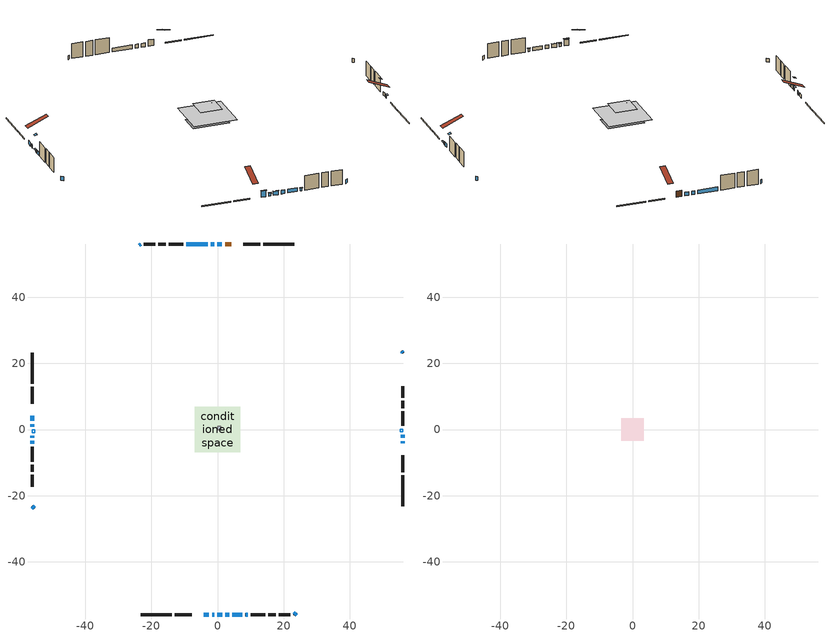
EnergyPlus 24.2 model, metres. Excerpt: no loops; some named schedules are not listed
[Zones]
conditioned space
 floor outside (Floor1 construction): -0.96,-0.96 -0.96,0.96 0.96,0.96 0.96,-0.96 z0
 floor adiabatic (AdiabaticFloorConstruction): -6.95,-6.95 -6.95,6.95 6.95,6.95 6.95,-6.95 z2.44
 floor foundation (Slab1 construction): -5.92,-3.49 -5.92,3.49 5.92,3.49 5.92,-3.49 z0
 wall outside (RimJoist1 construction): 23.24,56.1 13.85,56.1 / -23.24,-56.1 -13.85,-56.1 / -56.1,23.24 -56.1,13.85 / 56.1,-23.24 56.1,-13.85 z0:0.3
 wall outside (RimJoist2 construction): 12.92,56.1 7.77,56.1 / -12.92,-56.1 -7.77,-56.1 / -56.1,12.92 -56.1,7.77 / 56.1,-12.92 56.1,-7.77 z0:0.3
 wall outside (AdiabaticWallConstruction 1): 4.1,56.1 2.27,56.1 z0:2.03
 wall outside (AdiabaticWallConstruction): 56.1,-4.1 56.1,-3.49 / -1.65,-56.1 -1.04,-56.1 / 8.47,-56.1 9.08,-56.1 / -56.1,-1.87 -56.1,-2.48 z0:0.92; 1.35,56.1 -0.03,56.1 / -0.95,56.1 -1.97,56.1 / 56.1,-2.56 56.1,-1.65 / -2.9,56.1 -9.38,56.1 / -0.11,-56.1 1.41,-56.1 / 56.1,23.24 55.69,23.64 / -23.24,56.1 -23.64,55.69 / 2.34,-56.1 3.56,-56.1 / 4.49,-56.1 7.54,-56.1 / -56.1,4.1 -56.1,2.58 / -56.1,1.65 -56.1,0.85 / 23.24,-56.1 23.88,-55.45 / -56.1,-23.24 -55.45,-23.88 z0:1.22; -4.1,-56.1 -2.58,-56.1 z0:2.03; -56.1,-3.41 -56.1,-4.33 z0:1.07
 wall outside (Wall1 construction): -10.31,56.1 -14.76,56.1 / 10.01,-56.1 14.46,-56.1 / -56.1,-5.25 -56.1,-9.71 / 56.1,1.07 56.1,5.52 z0:4.88
 wall outside (Wall2 construction): -15.69,56.1 -17.89,56.1 / 15.39,-56.1 17.58,-56.1 / -56.1,-10.63 -56.1,-12.83 / 56.1,6.45 56.1,8.65 z0:4.88
 wall outside (Wall3 construction): -18.82,56.1 -22.31,56.1 / 18.51,-56.1 22.01,-56.1 / -56.1,-13.76 -56.1,-17.25 / 56.1,9.58 56.1,13.07 z0:4.88
 window (WindowConstruction): 56.1,-4.1 56.1,-3.49 z0:0.91
 window (WindowConstruction 7): 1.34,56.1 -0.03,56.1 z0:1.22
 window (WindowConstruction 8): -4.1,-56.1 -2.58,-56.1 z0:2.03
 window (WindowConstruction 9): -1.65,-56.1 -1.04,-56.1 z0:0.91
 window (WindowConstruction 18): -0.96,56.1 -1.97,56.1 z0:1.22
 window (WindowConstruction 10): 56.1,-2.56 56.1,-1.65 z0:1.22
 window (WindowConstruction 11): -2.9,56.1 -9.38,56.1 z0:1.22
 window (WindowConstruction 1): -0.11,-56.1 1.41,-56.1 z0:1.22
 window (WindowConstruction 12): 56.1,23.24 55.7,23.64 z0:1.22
 window (WindowConstruction 13): -23.24,56.1 -23.64,55.7 z0:1.22
 window (WindowConstruction 14): 2.34,-56.1 3.56,-56.1 z0:1.22
 window (WindowConstruction 15): 4.49,-56.1 7.54,-56.1 z0:1.22
 window (WindowConstruction 16): -56.1,4.1 -56.1,2.58 z0:1.22
 window (WindowConstruction 17): -56.1,1.65 -56.1,0.85 z0:1.22
 window (WindowConstruction 2): 8.47,-56.1 9.08,-56.1 z0:0.91
 window (WindowConstruction 3): 23.24,-56.1 23.88,-55.45 z0:1.22
 window (WindowConstruction 4): -56.1,-23.24 -55.45,-23.88 z0:1.22
 window (WindowConstruction 5): -56.1,-1.87 -56.1,-2.48 z0:0.91
 window (WindowConstruction 6): -56.1,-3.41 -56.1,-4.32 z0:1.07
 door (Door): 4.1,56.1 2.27,56.1 z0:2.03
 ceiling adiabatic (AdiabaticFloorConstruction): 6.95,-6.95 6.95,6.95 -6.95,6.95 -6.95,-6.95 z2.44
 roof outside (Roof1 construction): -2.12,2.12 -2.12,-2.12 2.12,-2.12 2.12,2.12 z4.88
 roof outside (AdiabaticRoofConstruction): 56.1,0.14,4.88 55.3,0.14,5.21 55.3,-0.72,5.21 56.1,-0.72,4.88; -56.1,-0.94,4.88 -55.3,-0.94,5.21 -55.3,-0.08,5.21 -56.1,-0.08,4.88
 skylight (SkylightConstruction): 56.1,0.14,4.88 55.3,0.14,5.21 55.3,-0.72,5.21 56.1,-0.72,4.88
 skylight (SkylightConstruction 1): -56.1,-0.94,4.88 -55.3,-0.94,5.21 -55.3,-0.08,5.21 -56.1,-0.08,4.88
furnace airloop ret air zone
 floor adiabatic (AdiabaticConst): 0,0 0,1 1,1 1,0 z0
 wall adiabatic (AdiabaticConst): 0,1 0,0 1,0 1,1 0,1 z0:1
 ceiling adiabatic (AdiabaticConst): 1,0 1,1 0,1 0,0 z1
attic - vented
 floor to conditioned space (Floor2 construction Reversed): -3.47,-3.47 -3.47,3.47 3.47,3.47 3.47,-3.47 z4.88
 roof outside (Roof2 construction): 5.03,56.1,4.88 5.03,49.43,7.65 6.84,49.43,7.65 6.84,56.1,4.88; -5.03,-56.1,4.88 -5.03,-49.43,7.65 -6.84,-49.43,7.65 -6.84,-56.1,4.88; -56.1,5.03,4.88 -49.43,5.03,7.65 -49.43,6.84,7.65 -56.1,6.84,4.88; 56.1,-5.03,4.88 49.43,-5.03,7.65 49.43,-6.84,7.65 56.1,-6.84,4.88
shading: 56.1,-3.34 56.1,-4.25 56.63,-4.25 56.63,-3.34 z1.06; -2.43,-56.1 -4.25,-56.1 -4.25,-56.56 -2.43,-56.56 z2.18; -0.89,-56.1 -1.8,-56.1 -1.8,-56.56 -0.89,-56.56 z1.06; 1.56,-56.1 -0.26,-56.1 -0.26,-56.25 1.56,-56.25 z1.37; 9.23,-56.1 8.32,-56.1 8.32,-56.25 9.23,-56.25 z1.06; -56.1,-2.63 -56.1,-1.72 -56.63,-1.72 -56.63,-2.63 z1.06; -56.1,-4.47 -56.1,-3.26 -56.63,-3.26 -56.63,-4.47 z1.22
[Building]
Building 1: Terrain=Suburbs
[Site:Location]
Vancouver Intl AP_BC: Latitude {deg}=49.19; Longitude {deg}=-123.18; Time Zone {hr}=-8; Elevation {m}=4; Keep Site Location Information=Yes
[Site:GroundTemperature:Shallow]
8.06451, 6.96315, 6.87495, 7.3976, 9.49575, 11.5841, 13.3946, 14.5416, 14.639, 13.7062, 11.9418, 9.91751
[Site:WaterMainsTemperature]
Calculation Method=Schedule; Temperature Schedule=mains temperature schedule
[Material] Roughness=Rough; Thermal Absorptance=0.9
Name | Thickness {m} | Conductivity {W/m-K} | Density {kg/m3} | Specific Heat {J/kg-K} | Solar Absorptance | Visible Absorptance
asphalt or fiberglass shingles | 0.00635 | 0.162714 | 1121.4 | 1465.45 | 0.4 | 0.4
asphalt or fiberglass shingles 1 | 0.00635 | 0.162714 | 1121.4 | 1465.45 | 0.7 | 0.7
ceiling loosefill ins | 0.254 | 0.0480833 | 16.02 | 1046.75 | 0.7 | 0.7
ceiling stud and cavity | 0.1397 | 0.162243 | 65.682 | 1177.47 | 0.7 | 0.7
concrete 4.0 in. | 0.1016 | 1.803125 | 2242.8 | 837.4 | 0.7 | 0.7
door material | 0.04445 | 0.188738 | 512.64 | 1214.23 | 0.7 | 0.7
floor covering | 0.0127 | 0.0433444 | 54.468 | 1339.84 | 0.6 | 0.6
floor rigid ins; roof rigid ins | 0.103632 | 0.029427 | 32.04 | 1214.23 | 0.7 | 0.7
floor rigid ins 1; roof rigid ins 1; wall rigid ins 1 | 0.512978 | 0.029427 | 32.04 | 1214.23 | 0.7 | 0.7
floor stud and cavity | 0.1397 | 0.133521 | 92.3553 | 1139.71 | 0.7 | 0.7
floor stud and cavity 1 | 0.1397 | 1.75129 | 37.0049 | 1207.88 | 0.7 | 0.7
furniture material conditioned space 1 | 0.1524 | 0.115458 | 640.8 | 1214.23 | 0.6 | 0.6
gypsum board | 0.0127 | 0.160291 | 801 | 837.4 | 0.6 | 0.6
interior vertical ins | 0.025908 | 0.029427 | 32.04 | 1214.23 | 0.7 | 0.7
osb sheathing 0.5 in. | 0.0127 | 0.115458 | 512.64 | 1214.23 | 0.7 | 0.7
osb sheathing 0.75 in. | 0.01905 | 0.115458 | 512.64 | 1214.23 | 0.7 | 0.7
osb sheathing 2.0 in. | 0.0508 | 0.115458 | 512.64 | 1214.23 | 0.7 | 0.7
rim joist rigid ins; wall rigid ins | 0.051816 | 0.029427 | 32.04 | 1214.23 | 0.7 | 0.7
rim joist stud and cavity | 0.0508 | 0.0440068 | 125.044 | 1163.47 | 0.6 | 0.6
rim joist stud and cavity 1 | 0.0508 | 0.0442091 | 125.044 | 1163.47 | 0.6 | 0.6
roof stud and cavity | 0.2032 | 0.419732 | 78.34581 | 1123.46 | 0.7 | 0.7
roof stud and cavity 1 | 0.18415 | 1.78686 | 37.0049 | 1207.88 | 0.6 | 0.6
slab rigid ins | 0.0224348 | 0.029427 | 32.04 | 1214.23 | 0.7 | 0.7
wall stud and cavity | 0.1397 | 0.253483 | 139.0536 | 1170.24 | 0.7 | 0.7
wall stud and cavity 1 | 0.1397 | 0.238976 | 139.0536 | 1170.24 | 0.7 | 0.7
wall stud and cavity 2 | 0.1397 | 0.249497 | 139.0536 | 1170.24 | 0.7 | 0.7
wall stud and cavity 3 | 0.0889 | 0.380278 | 52.3479 | 1209.89 | 0.7 | 0.7
wall stud and cavity 4 | 0.0889 | 0.391764 | 83.0341 | 1211.67 | 0.7 | 0.7
wood siding | 0.0254 | 0.102417 | 544.68 | 1172.36 | 0.4 | 0.4
wood siding 1; wood siding 2; wood siding 3 | 0.0254 | 0.102417 | 544.68 | 1172.36 | 0.7 | 0.7
[Material:NoMass]
Adiabatic: Roughness=Rough; Thermal Resistance {m2-K/W}=176.1; Thermal Absorptance=0.9; Solar Absorptance=0.7; Visible Absorptance=0.7
[WindowMaterial:SimpleGlazingSystem]
Name | U-Factor {W/m2-K} | Solar Heat Gain Coefficient
SkylightMaterial | 3.12445 | 0.6228
WindowMaterial | 3.60894 | 0.61
WindowMaterial 1 | 2.89919 | 0.66
WindowMaterial 10 | 3.29267 | 0.63
WindowMaterial 2 | 3.77928 | 0.6
WindowMaterial 3 | 3.21602 | 0.64
WindowMaterial 4 | 3.30346 | 0.63
WindowMaterial 5 | 2.70784 | 0.67
WindowMaterial 6 | 2.75837 | 0.67
WindowMaterial 7 | 3.69808 | 0.61
WindowMaterial 8 | 2.99401 | 0.65
WindowMaterial 9 | 2.64254 | 0.67
[Construction]
AdiabaticConst: Adiabatic
AdiabaticFloorConstruction: floor stud and cavity 1, floor rigid ins 1, osb sheathing 0.75 in., floor covering
AdiabaticRoofConstruction: asphalt or fiberglass shingles 1, roof rigid ins 1, osb sheathing 0.75 in., roof stud and cavity 1
AdiabaticWallConstruction: wood siding 2, wall rigid ins 1, wall stud and cavity 3, gypsum board
AdiabaticWallConstruction 1: wood siding 3, wall rigid ins 1, wall stud and cavity 3, gypsum board
Door: door material
Floor1 construction: floor stud and cavity, floor rigid ins, osb sheathing 0.75 in., floor covering
Floor2 construction Reversed: gypsum board, ceiling stud and cavity, ceiling loosefill ins
furniture construction conditioned space 1: furniture material conditioned space 1
PartitionWallConstruction: gypsum board, wall stud and cavity 4, gypsum board
RimJoist1 construction: wood siding 1, rim joist rigid ins, osb sheathing 2.0 in., rim joist stud and cavity
RimJoist2 construction: wood siding 1, rim joist rigid ins, osb sheathing 2.0 in., rim joist stud and cavity 1
Roof1 construction: asphalt or fiberglass shingles, roof rigid ins, osb sheathing 0.75 in., roof stud and cavity, gypsum board
Roof2 construction: asphalt or fiberglass shingles
SkylightConstruction; SkylightConstruction 1: SkylightMaterial
Slab1 construction: slab rigid ins, concrete 4.0 in.
Wall1 construction: wood siding, wall rigid ins, osb sheathing 0.5 in., wall stud and cavity, gypsum board
Wall2 construction: wood siding, wall rigid ins, osb sheathing 0.5 in., wall stud and cavity 1, gypsum board
Wall3 construction: wood siding, wall rigid ins, osb sheathing 0.5 in., wall stud and cavity 2, gypsum board
WindowConstruction; WindowConstruction 10; WindowConstruction 2; WindowConstruction 5; WindowConstruction 9: WindowMaterial
WindowConstruction 1; WindowConstruction 16: WindowMaterial 1
WindowConstruction 11: WindowMaterial 6
WindowConstruction 12; WindowConstruction 13: WindowMaterial 7
WindowConstruction 14: WindowMaterial 8
WindowConstruction 15: WindowMaterial 9
WindowConstruction 17; WindowConstruction 6: WindowMaterial 3
WindowConstruction 18: WindowMaterial 10
WindowConstruction 3; WindowConstruction 4: WindowMaterial 2
WindowConstruction 7: WindowMaterial 4
WindowConstruction 8: WindowMaterial 5
[Zone] Multiplier=1
Name | Volume {m3} | Part of Total Floor Area
attic - vented | 22.3381 | Yes
conditioned space | 473.2 | Yes
furnace airloop ret air zone | 1 | No
[Space]
Name | Zone | Volume {m3} | Space Type
attic - vented 1 | attic - vented | 22.3381
conditioned space 1 | conditioned space | 473.2
furnace airloop ret air space | furnace airloop ret air zone |  | Plenum Space Type
[OtherEquipment] Design Level Calculation Method=EquipmentLevel
Name | Fuel Type | Zone or ZoneList or Space or SpaceList | Schedule | Design Level {W} | Fraction Latent | Fraction Radiant | Fraction Lost
furnace airloop_0 RetCondToDZ; furnace airloop_0 SupCondToDZ; furnace airloop_0 SupSensLkToDZ | None | attic - vented 1 | Always On Discrete | 0 | 0 | 0 | 0
furnace airloop_0 SupLatLkToDZ | None | attic - vented 1 | Always On Discrete | 0 | 1 | 0 | 0
clothes dryer 1 | Electricity | conditioned space 1 | clothes dryer schedule | 0 | 0.015 | 0.081 | 0.85
cooking range 1 | Electricity | conditioned space 1 | cooking range schedule | 0 | 0.08 | 0.432 | 0.2
furnace airloop_0 SupCondToLv; furnace airloop_0 SupSensLkToCond; mech vent house fan sensible load | None | conditioned space 1 | Always On Discrete | 0 | 0 | 0 | 0
furnace airloop_0 SupLatLkToCond; mech vent house fan latent load | None | conditioned space 1 | Always On Discrete | 0 | 1 | 0 | 0
general water use latent | None | conditioned space 1 | general water use schedule | 62.594 | 1 | 0 | 0
general water use sensible | None | conditioned space 1 | general water use schedule | -61.6891 | 0 | 0.6 | 0
water heater energy adjustment1 | NaturalGas | conditioned space 1 | Always On Discrete | 0.01 | 0 | 0 | 1
furnace airloop_0 RetCondToRP; furnace airloop_0 RetSensLkToRP | None | furnace airloop ret air space | Always On Discrete | 0 | 0 | 0 | 0
furnace airloop_0 RetLatLkToRP | None | furnace airloop ret air space | Always On Discrete | 0 | 1 | 0 | 0
[ZoneInfiltration:DesignFlowRate] Schedule=Always On Discrete; Design Flow Rate Calculation Method=Flow/Zone; Design Flow Rate {m3/s}=0
Name | Zone or ZoneList or Space or SpaceList
attic_vented 1 duct leakage imbalance infil flow | attic - vented 1
infil flow; natural vent flow; whole house fan flow | conditioned space 1
[ZoneInfiltration:EffectiveLeakageArea]
infil attic - vented 1: Zone or Space=attic - vented 1; Schedule=Always On Discrete; Effective Air Leakage Area {cm2}=1987.6; Stack Coefficient=0.000193161; Wind Coefficient=9.39031e-06
[ZoneMixing] Schedule=Always On Continuous; Design Flow Rate Calculation Method=Flow/Zone; Design Flow Rate {m3/s}=0
Name | Zone or Space | Source Zone or Space
furnace airloop_0 ZoneMixCondToDZ mix; whole house fan mix | attic - vented | conditioned space
furnace airloop_0 ZoneMixDZToCond mix | conditioned space | attic - vented
[SurfaceProperty:ExposedFoundationPerimeter]
Slab1: Exposed Perimeter Calculation Method=TotalExposedPerimeter; Total Exposed Perimeter {m}=37.643
[InternalMass] Zone or ZoneList=conditioned space; Space or SpaceList=conditioned space 1
Name | Construction | Surface Area {m2}
furniture mass conditioned space 1 | furniture construction conditioned space 1 | 111.88
partition wall mass | PartitionWallConstruction | 279.699
[Lights]
interior lighting: Zone or ZoneList or Space or SpaceList=conditioned space 1; Schedule=interior lighting schedule; Design Level Calculation Method=LightingLevel; Lighting Level {W}=343.2; Return Air Fraction=0; Fraction Radiant=0.6; Fraction Visible=0.2; Fraction Replaceable=1
[People]
occupants: Zone or ZoneList or Space or SpaceList=conditioned space 1; Number of People Schedule=occupants schedule; Number of People Calculation Method=People; Number of People=3; Fraction Radiant=0.314171; Sensible Heat Fraction=0.56303; Activity Level Schedule=occupants activity schedule; Carbon Dioxide Generation Rate {m3/s-W}=0; Enable ASHRAE 55 Comfort Warnings=No; Mean Radiant Temperature Calculation Type=EnclosureAveraged
[ElectricEquipment] Zone or ZoneList or Space or SpaceList=conditioned space 1; Design Level Calculation Method=EquipmentLevel
Name | Schedule | Design Level {W} | Fraction Latent | Fraction Radiant | Fraction Lost
clothes dryer | clothes dryer schedule | 140.772 | 0.015 | 0.081 | 0.85
clothes washer | clothes washer schedule | 32.1985 | 0.03 | 0.162 | 0.7
cooking range | cooking range schedule | 215.147 | 0.08 | 0.432 | 0.2
dishwasher | dishwasher schedule | 66.8632 | 0.3 | 0.18 | 0.4
fridge | fridge schedule | 72.9452 | 0 | 0.6 | 0
mech vent bath fan 0 | mech vent bath fan 0 schedule | 25.1 | 0 | 0 | 1
mech vent bath fan 1 | mech vent bath fan 1 schedule | 25.1 | 0 | 0 | 1
mech vent bath fan 2 | mech vent bath fan 2 schedule | 25.1 | 0 | 0 | 1
mech vent bath fan 3 | mech vent bath fan 3 schedule | 25.1 | 0 | 0 | 1
mech vent house fan | mech vent house fan schedule | 0 | 0 | 0 | 1
mech vent house fan cfis | mech vent house fan cfis schedule | 0 | 0 | 0 | 0
mech vent range fan 0 | mech vent range fan 0 schedule | 57 | 0 | 0 | 1
misc plug loads | misc plug loads schedule | 494.7 | 0.045 | 0.513 | 0.1
whole house fan | Always On Discrete | 0 | 0 | 0 | 1
[SpaceList]
Plenum Space Type: furnace airloop ret air space
[AirLoopHVAC:ReturnPlenum]
Air Loop HVAC Return Plenum 1: Zone=furnace airloop ret air zone
[Foundation:Kiva]
Foundation Kiva 1: Initial Indoor Air Temperature {C}=18; Interior Vertical Insulation Material=interior vertical ins; Interior Vertical Insulation Depth {m}=0.1016; Wall Height Above Grade {m}=0.1016; Wall Depth Below Slab {m}=0.2032
[Foundation:Kiva:Settings]
Soil Conductivity {W/m-K}=0.849921; Soil Density {kg/m3}=1842.3; Soil Specific Heat {J/kg-K}=418.7; Ground Solar Absorptivity=0.9; Ground Thermal Absorptivity=0.9; Ground Surface Roughness {m}=0.03; Far-Field Width {m}=40; Deep-Ground Boundary Condition=ZeroFlux; Deep-Ground Depth {m}=40; Minimum Cell Dimension {m}=0.2; Maximum Cell Growth Coefficient=3; Simulation Timestep=Timestep
[Exterior:Lights]
exterior lighting: Schedule=exterior lighting schedule; Design Level {W}=75.6
[EnergyManagementSystem:Sensor] Output:Variable or Output:Meter Index Key=attic - vented
Name | Output:Variable or Output:Meter
furnace_airloop_0_DZ_T_s | Zone Air Temperature
furnace_airloop_0_DZ_W_s | Zone Mean Air Humidity Ratio
[Schedule:Constant]
Name | Hourly Value
Always On Discrete; Always On Continuous; mech vent house fan schedule; mech vent house fan cfis schedule | 1
occupants activity schedule | 117.228
fridge schedule | 0
[Schedule:Week:Daily]
interior lighting schedule Week Rule - Jan1-Jan27: interior lighting schedule day, interior lighting schedule day, interior lighting schedule day, interior lighting schedule day, interior lighting schedule day, interior lighting schedule day, interior lighting schedule day, interior lighting schedule default day, interior lighting schedule default day, interior lighting schedule default day, interior lighting schedule default day, interior lighting schedule default day
interior lighting schedule Week Rule - Jan28-Feb3: interior lighting schedule day, interior lighting schedule day, interior lighting schedule day, interior lighting schedule day, interior lighting schedule day 1, interior lighting schedule day 1, interior lighting schedule day 1, interior lighting schedule default day, interior lighting schedule default day, interior lighting schedule default day, interior lighting schedule default day, interior lighting schedule default day
interior lighting schedule Week Rule - Feb4-Feb24: interior lighting schedule day 1, interior lighting schedule day 1, interior lighting schedule day 1, interior lighting schedule day 1, interior lighting schedule day 1, interior lighting schedule day 1, interior lighting schedule day 1, interior lighting schedule default day, interior lighting schedule default day, interior lighting schedule default day, interior lighting schedule default day, interior lighting schedule default day
interior lighting schedule Week Rule - Feb25-Mar3: interior lighting schedule day 1, interior lighting schedule day 1, interior lighting schedule day 1, interior lighting schedule day 1, interior lighting schedule day 2, interior lighting schedule day 2, interior lighting schedule day 2, interior lighting schedule default day, interior lighting schedule default day, interior lighting schedule default day, interior lighting schedule default day, interior lighting schedule default day
interior lighting schedule Week Rule - Mar4-Mar31: interior lighting schedule day 2, interior lighting schedule day 2, interior lighting schedule day 2, interior lighting schedule day 2, interior lighting schedule day 2, interior lighting schedule day 2, interior lighting schedule day 2, interior lighting schedule default day, interior lighting schedule default day, interior lighting schedule default day, interior lighting schedule default day, interior lighting schedule default day
interior lighting schedule Week Rule - Apr1-Apr28: interior lighting schedule day 3, interior lighting schedule day 3, interior lighting schedule day 3, interior lighting schedule day 3, interior lighting schedule day 3, interior lighting schedule day 3, interior lighting schedule day 3, interior lighting schedule default day, interior lighting schedule default day, interior lighting schedule default day, interior lighting schedule default day, interior lighting schedule default day
interior lighting schedule Week Rule - Apr29-May5: interior lighting schedule day 3, interior lighting schedule day 3, interior lighting schedule day 4, interior lighting schedule day 4, interior lighting schedule day 4, interior lighting schedule day 4, interior lighting schedule day 4, interior lighting schedule default day, interior lighting schedule default day, interior lighting schedule default day, interior lighting schedule default day, interior lighting schedule default day
interior lighting schedule Week Rule - May6-May26: interior lighting schedule day 4, interior lighting schedule day 4, interior lighting schedule day 4, interior lighting schedule day 4, interior lighting schedule day 4, interior lighting schedule day 4, interior lighting schedule day 4, interior lighting schedule default day, interior lighting schedule default day, interior lighting schedule default day, interior lighting schedule default day, interior lighting schedule default day
interior lighting schedule Week Rule - May27-Jun2: interior lighting schedule day 4, interior lighting schedule day 4, interior lighting schedule day 4, interior lighting schedule day 4, interior lighting schedule day 4, interior lighting schedule day 5, interior lighting schedule day 5, interior lighting schedule default day, interior lighting schedule default day, interior lighting schedule default day, interior lighting schedule default day, interior lighting schedule default day
interior lighting schedule Week Rule - Jun3-Jun30: interior lighting schedule day 5, interior lighting schedule day 5, interior lighting schedule day 5, interior lighting schedule day 5, interior lighting schedule day 5, interior lighting schedule day 5, interior lighting schedule day 5, interior lighting schedule default day, interior lighting schedule default day, interior lighting schedule default day, interior lighting schedule default day, interior lighting schedule default day
interior lighting schedule Week Rule - Jul1-Jul28: interior lighting schedule day 6, interior lighting schedule day 6, interior lighting schedule day 6, interior lighting schedule day 6, interior lighting schedule day 6, interior lighting schedule day 6, interior lighting schedule day 6, interior lighting schedule default day, interior lighting schedule default day, interior lighting schedule default day, interior lighting schedule default day, interior lighting schedule default day
interior lighting schedule Week Rule - Jul29-Aug4: interior lighting schedule day 6, interior lighting schedule day 6, interior lighting schedule day 6, interior lighting schedule day 7, interior lighting schedule day 7, interior lighting schedule day 7, interior lighting schedule day 7, interior lighting schedule default day, interior lighting schedule default day, interior lighting schedule default day, interior lighting schedule default day, interior lighting schedule default day
interior lighting schedule Week Rule - Aug5-Aug25: interior lighting schedule day 7, interior lighting schedule day 7, interior lighting schedule day 7, interior lighting schedule day 7, interior lighting schedule day 7, interior lighting schedule day 7, interior lighting schedule day 7, interior lighting schedule default day, interior lighting schedule default day, interior lighting schedule default day, interior lighting schedule default day, interior lighting schedule default day
interior lighting schedule Week Rule - Aug26-Sep1: interior lighting schedule day 7, interior lighting schedule day 7, interior lighting schedule day 7, interior lighting schedule day 7, interior lighting schedule day 7, interior lighting schedule day 7, interior lighting schedule day 8, interior lighting schedule default day, interior lighting schedule default day, interior lighting schedule default day, interior lighting schedule default day, interior lighting schedule default day
interior lighting schedule Week Rule - Sep2-Sep29: interior lighting schedule day 8, interior lighting schedule day 8, interior lighting schedule day 8, interior lighting schedule day 8, interior lighting schedule day 8, interior lighting schedule day 8, interior lighting schedule day 8, interior lighting schedule default day, interior lighting schedule default day, interior lighting schedule default day, interior lighting schedule default day, interior lighting schedule default day
interior lighting schedule Week Rule - Sep30-Oct6: interior lighting schedule day 8, interior lighting schedule day 9, interior lighting schedule day 9, interior lighting schedule day 9, interior lighting schedule day 9, interior lighting schedule day 9, interior lighting schedule day 9, interior lighting schedule default day, interior lighting schedule default day, interior lighting schedule default day, interior lighting schedule default day, interior lighting schedule default day
interior lighting schedule Week Rule - Oct7-Oct27: interior lighting schedule day 9, interior lighting schedule day 9, interior lighting schedule day 9, interior lighting schedule day 9, interior lighting schedule day 9, interior lighting schedule day 9, interior lighting schedule day 9, interior lighting schedule default day, interior lighting schedule default day, interior lighting schedule default day, interior lighting schedule default day, interior lighting schedule default day
interior lighting schedule Week Rule - Oct28-Nov3: interior lighting schedule day 9, interior lighting schedule day 9, interior lighting schedule day 9, interior lighting schedule day 9, interior lighting schedule day 10, interior lighting schedule day 10, interior lighting schedule day 10, interior lighting schedule default day, interior lighting schedule default day, interior lighting schedule default day, interior lighting schedule default day, interior lighting schedule default day
interior lighting schedule Week Rule - Nov4-Nov24: interior lighting schedule day 10, interior lighting schedule day 10, interior lighting schedule day 10, interior lighting schedule day 10, interior lighting schedule day 10, interior lighting schedule day 10, interior lighting schedule day 10, interior lighting schedule default day, interior lighting schedule default day, interior lighting schedule default day, interior lighting schedule default day, interior lighting schedule default day
interior lighting schedule Week Rule - Nov25-Dec1: interior lighting schedule day 10, interior lighting schedule day 10, interior lighting schedule day 10, interior lighting schedule day 10, interior lighting schedule day 10, interior lighting schedule day 10, interior lighting schedule day 11, interior lighting schedule default day, interior lighting schedule default day, interior lighting schedule default day, interior lighting schedule default day, interior lighting schedule default day
interior lighting schedule Week Rule - Dec2-Dec31: interior lighting schedule day 11, interior lighting schedule day 11, interior lighting schedule day 11, interior lighting schedule day 11, interior lighting schedule day 11, interior lighting schedule day 11, interior lighting schedule day 11, interior lighting schedule default day, interior lighting schedule default day, interior lighting schedule default day, interior lighting schedule default day, interior lighting schedule default day
occupants schedule Week Rule - Jan1-Dec31: occupants schedule day, occupants schedule day, occupants schedule day, occupants schedule day, occupants schedule day, occupants schedule day, occupants schedule day, occupants schedule default day, occupants schedule default day, occupants schedule default day, occupants schedule default day, occupants schedule default day
clothes dryer schedule Week Rule - Jan1-Dec31: clothes dryer schedule day, clothes dryer schedule day, clothes dryer schedule day, clothes dryer schedule day, clothes dryer schedule day, clothes dryer schedule day, clothes dryer schedule day, clothes dryer schedule default day, clothes dryer schedule default day, clothes dryer schedule default day, clothes dryer schedule default day, clothes dryer schedule default day
clothes washer schedule Week Rule - Jan1-Dec31: clothes washer schedule day, clothes washer schedule day, clothes washer schedule day, clothes washer schedule day, clothes washer schedule day, clothes washer schedule day, clothes washer schedule day, clothes washer schedule default day, clothes washer schedule default day, clothes washer schedule default day, clothes washer schedule default day, clothes washer schedule default day
cooking range schedule Week Rule - Jan1-Dec31: cooking range schedule day, cooking range schedule day, cooking range schedule day, cooking range schedule day, cooking range schedule day, cooking range schedule day, cooking range schedule day, cooking range schedule default day, cooking range schedule default day, cooking range schedule default day, cooking range schedule default day, cooking range schedule default day
dishwasher schedule Week Rule - Jan1-Dec31: dishwasher schedule day, dishwasher schedule day, dishwasher schedule day, dishwasher schedule day, dishwasher schedule day, dishwasher schedule day, dishwasher schedule day, dishwasher schedule default day, dishwasher schedule default day, dishwasher schedule default day, dishwasher schedule default day, dishwasher schedule default day
mech vent bath fan 0 schedule Week Rule - Jan1-Dec31: mech vent bath fan 0 schedule day, mech vent bath fan 0 schedule day, mech vent bath fan 0 schedule day, mech vent bath fan 0 schedule day, mech vent bath fan 0 schedule day, mech vent bath fan 0 schedule day, mech vent bath fan 0 schedule day, mech vent bath fan 0 schedule default day, mech vent bath fan 0 schedule default day, mech vent bath fan 0 schedule default day, mech vent bath fan 0 schedule default day, mech vent bath fan 0 schedule default day
mech vent bath fan 1 schedule Week Rule - Jan1-Dec31: mech vent bath fan 1 schedule day, mech vent bath fan 1 schedule day, mech vent bath fan 1 schedule day, mech vent bath fan 1 schedule day, mech vent bath fan 1 schedule day, mech vent bath fan 1 schedule day, mech vent bath fan 1 schedule day, mech vent bath fan 1 schedule default day, mech vent bath fan 1 schedule default day, mech vent bath fan 1 schedule default day, mech vent bath fan 1 schedule default day, mech vent bath fan 1 schedule default day
mech vent bath fan 2 schedule Week Rule - Jan1-Dec31: mech vent bath fan 2 schedule day, mech vent bath fan 2 schedule day, mech vent bath fan 2 schedule day, mech vent bath fan 2 schedule day, mech vent bath fan 2 schedule day, mech vent bath fan 2 schedule day, mech vent bath fan 2 schedule day, mech vent bath fan 2 schedule default day, mech vent bath fan 2 schedule default day, mech vent bath fan 2 schedule default day, mech vent bath fan 2 schedule default day, mech vent bath fan 2 schedule default day
mech vent bath fan 3 schedule Week Rule - Jan1-Dec31: mech vent bath fan 3 schedule day, mech vent bath fan 3 schedule day, mech vent bath fan 3 schedule day, mech vent bath fan 3 schedule day, mech vent bath fan 3 schedule day, mech vent bath fan 3 schedule day, mech vent bath fan 3 schedule day, mech vent bath fan 3 schedule default day, mech vent bath fan 3 schedule default day, mech vent bath fan 3 schedule default day, mech vent bath fan 3 schedule default day, mech vent bath fan 3 schedule default day
mech vent range fan 0 schedule Week Rule - Jan1-Dec31: mech vent range fan 0 schedule day, mech vent range fan 0 schedule day, mech vent range fan 0 schedule day, mech vent range fan 0 schedule day, mech vent range fan 0 schedule day, mech vent range fan 0 schedule day, mech vent range fan 0 schedule day, mech vent range fan 0 schedule default day, mech vent range fan 0 schedule default day, mech vent range fan 0 schedule default day, mech vent range fan 0 schedule default day, mech vent range fan 0 schedule default day
misc plug loads schedule Week Rule - Jan1-Dec31: misc plug loads schedule day, misc plug loads schedule day, misc plug loads schedule day, misc plug loads schedule day, misc plug loads schedule day, misc plug loads schedule day, misc plug loads schedule day, misc plug loads schedule default day, misc plug loads schedule default day, misc plug loads schedule default day, misc plug loads schedule default day, misc plug loads schedule default day
general water use schedule Week Rule - Jan1-Dec31: general water use schedule day, general water use schedule day, general water use schedule day, general water use schedule day, general water use schedule day, general water use schedule day, general water use schedule day, general water use schedule default day, general water use schedule default day, general water use schedule default day, general water use schedule default day, general water use schedule default day
exterior lighting schedule Week Rule - Jan1-Jan27: exterior lighting schedule day, exterior lighting schedule day, exterior lighting schedule day, exterior lighting schedule day, exterior lighting schedule day, exterior lighting schedule day, exterior lighting schedule day, exterior lighting schedule default day, exterior lighting schedule default day, exterior lighting schedule default day, exterior lighting schedule default day, exterior lighting schedule default day
[Schedule:Year]
interior lighting schedule: interior lighting schedule Week Rule - Jan1-Jan27, 1, 1, 1, 27, interior lighting schedule Week Rule - Jan28-Feb3, 1, 28, 2, 3, interior lighting schedule Week Rule - Feb4-Feb24, 2, 4, 2, 24, interior lighting schedule Week Rule - Feb25-Mar3, 2, 25, 3, 3, interior lighting schedule Week Rule - Mar4-Mar31, 3, 4, 3, 31, interior lighting schedule Week Rule - Apr1-Apr28, 4, 1, 4, 28, interior lighting schedule Week Rule - Apr29-May5, 4, 29, 5, 5, interior lighting schedule Week Rule - May6-May26, 5, 6, 5, 26, interior lighting schedule Week Rule - May27-Jun2, 5, 27, 6, 2, interior lighting schedule Week Rule - Jun3-Jun30, 6, 3, 6, 30, interior lighting schedule Week Rule - Jul1-Jul28, 7, 1, 7, 28, interior lighting schedule Week Rule - Jul29-Aug4, 7, 29, 8, 4, interior lighting schedule Week Rule - Aug5-Aug25, 8, 5, 8, 25, interior lighting schedule Week Rule - Aug26-Sep1, 8, 26, 9, 1, interior lighting schedule Week Rule - Sep2-Sep29, 9, 2, 9, 29, interior lighting schedule Week Rule - Sep30-Oct6, 9, 30, 10, 6, interior lighting schedule Week Rule - Oct7-Oct27, 10, 7, 10, 27, interior lighting schedule Week Rule - Oct28-Nov3, 10, 28, 11, 3, interior lighting schedule Week Rule - Nov4-Nov24, 11, 4, 11, 24, interior lighting schedule Week Rule - Nov25-Dec1, 11, 25, 12, 1, interior lighting schedule Week Rule - Dec2-Dec31, 12, 2, 12, 31
occupants schedule: occupants schedule Week Rule - Jan1-Dec31, 1, 1, 12, 31
clothes dryer schedule: clothes dryer schedule Week Rule - Jan1-Dec31, 1, 1, 12, 31
clothes washer schedule: clothes washer schedule Week Rule - Jan1-Dec31, 1, 1, 12, 31
cooking range schedule: cooking range schedule Week Rule - Jan1-Dec31, 1, 1, 12, 31
dishwasher schedule: dishwasher schedule Week Rule - Jan1-Dec31, 1, 1, 12, 31
mech vent bath fan 0 schedule: mech vent bath fan 0 schedule Week Rule - Jan1-Dec31, 1, 1, 12, 31
mech vent bath fan 1 schedule: mech vent bath fan 1 schedule Week Rule - Jan1-Dec31, 1, 1, 12, 31
mech vent bath fan 2 schedule: mech vent bath fan 2 schedule Week Rule - Jan1-Dec31, 1, 1, 12, 31
mech vent bath fan 3 schedule: mech vent bath fan 3 schedule Week Rule - Jan1-Dec31, 1, 1, 12, 31
mech vent range fan 0 schedule: mech vent range fan 0 schedule Week Rule - Jan1-Dec31, 1, 1, 12, 31
misc plug loads schedule: misc plug loads schedule Week Rule - Jan1-Dec31, 1, 1, 12, 31
general water use schedule: general water use schedule Week Rule - Jan1-Dec31, 1, 1, 12, 31
exterior lighting schedule: exterior lighting schedule Week Rule - Jan1-Jan27, 1, 1, 1, 27, exterior lighting schedule Week Rule - Jan28-Feb3, 1, 28, 2, 3, exterior lighting schedule Week Rule - Feb4-Feb24, 2, 4, 2, 24, exterior lighting schedule Week Rule - Feb25-Mar3, 2, 25, 3, 3, exterior lighting schedule Week Rule - Mar4-Mar31, 3, 4, 3, 31, exterior lighting schedule Week Rule - Apr1-Apr28, 4, 1, 4, 28, exterior lighting schedule Week Rule - Apr29-May5, 4, 29, 5, 5, exterior lighting schedule Week Rule - May6-May26, 5, 6, 5, 26, exterior lighting schedule Week Rule - May27-Jun2, 5, 27, 6, 2, exterior lighting schedule Week Rule - Jun3-Jun30, 6, 3, 6, 30, exterior lighting schedule Week Rule - Jul1-Jul28, 7, 1, 7, 28, exterior lighting schedule Week Rule - Jul29-Aug4, 7, 29, 8, 4, exterior lighting schedule Week Rule - Aug5-Aug25, 8, 5, 8, 25, exterior lighting schedule Week Rule - Aug26-Sep1, 8, 26, 9, 1, exterior lighting schedule Week Rule - Sep2-Sep29, 9, 2, 9, 29, exterior lighting schedule Week Rule - Sep30-Oct6, 9, 30, 10, 6, exterior lighting schedule Week Rule - Oct7-Oct27, 10, 7, 10, 27, exterior lighting schedule Week Rule - Oct28-Nov3, 10, 28, 11, 3, exterior lighting schedule Week Rule - Nov4-Nov24, 11, 4, 11, 24, exterior lighting schedule Week Rule - Nov25-Dec1, 11, 25, 12, 1, exterior lighting schedule Week Rule - Dec2-Dec31, 12, 2, 12, 31
[Schedule:Compact]
mains temperature schedule: Through: 01/01, For: AllDays, Until: 24:00, 11.375, Through: 01/02, For: AllDays, Until: 24:00, 11.3367, Through: 01/03, For: AllDays, Until: 24:00, 11.2994, Through: 01/04, For: AllDays, Until: 24:00, 11.2628, Through: 01/05, For: AllDays, Until: 24:00, 11.2267, Through: 01/06, For: AllDays, Until: 24:00, 11.1917, Through: 01/07, For: AllDays, Until: 24:00, 11.1578, Through: 01/08, For: AllDays, Until: 24:00, 11.1244, Through: 01/09, For: AllDays, Until: 24:00, 11.0917, Through: 01/10, For: AllDays, Until: 24:00, 11.06, Through: 01/11, For: AllDays, Until: 24:00, 11.0289, Through: 01/12, For: AllDays, Until: 24:00, 10.9989, Through: 01/13, For: AllDays, Until: 24:00, 10.97, Through: 01/14, For: AllDays, Until: 24:00, 10.9417, Through: 01/15, For: AllDays, Until: 24:00, 10.9139, Through: 01/16, For: AllDays, Until: 24:00, 10.8878, Through: 01/17, For: AllDays, Until: 24:00, 10.8622, Through: 01/18, For: AllDays, Until: 24:00, 10.8372, Through: 01/19, For: AllDays, Until: 24:00, 10.8133, Through: 01/20, For: AllDays, Until: 24:00, 10.7906, Through: 01/21, For: AllDays, Until: 24:00, 10.7683, Through: 01/22, For: AllDays, Until: 24:00, 10.7478, Through: 01/23, For: AllDays, Until: 24:00, 10.7272, Through: 01/24, For: AllDays, Until: 24:00, 10.7083, Through: 01/25, For: AllDays, Until: 24:00, 10.69, Through: 01/26, For: AllDays, Until: 24:00, 10.6728, Through: 01/27, For: AllDays, Until: 24:00, 10.6567, Through: 01/28, For: AllDays, Until: 24:00, 10.6411, Through: 01/29, For: AllDays, Until: 24:00, 10.6267, Through: 01/30, For: AllDays, Until: 24:00, 10.6133, Through: 01/31, For: AllDays, Until: 24:00, 10.6011, Through: 02/01, For: AllDays, Until: 24:00, 10.59, Through: 02/02, For: AllDays, Until: 24:00, 10.5794, Through: 02/03, For: AllDays, Until: 24:00, 10.57, Through: 02/04, For: AllDays, Until: 24:00, 10.5617, Through: 02/05, For: AllDays, Until: 24:00, 10.5539, Through: 02/06, For: AllDays, Until: 24:00, 10.5478, Through: 02/07, For: AllDays, Until: 24:00, 10.5422, Through: 02/08, For: AllDays, Until: 24:00, 10.5378, Through: 02/09, For: AllDays, Until: 24:00, 10.5339, Through: 02/10, For: AllDays, Until: 24:00, 10.5317, Through: 02/11, For: AllDays, Until: 24:00, 10.53, Through: 02/12, For: AllDays, Until: 24:00, 10.53, Through: 02/13, For: AllDays, Until: 24:00, 10.5306, Through: 02/14, For: AllDays, Until: 24:00, 10.5317, Through: 02/15, For: AllDays, Until: 24:00, 10.5344, Through: 02/16, For: AllDays, Until: 24:00, 10.5378, Through: 02/17, For: AllDays, Until: 24:00, 10.5428, Through: 02/18, For: AllDays, Until: 24:00, 10.5483, Through: 02/19, For: AllDays, Until: 24:00, 10.5544, Through: 02/20, For: AllDays, Until: 24:00, 10.5622, Through: 02/21, For: AllDays, Until: 24:00, 10.5706, Through: 02/22, For: AllDays, Until: 24:00, 10.5806, Through: 02/23, For: AllDays, Until: 24:00, 10.5911, Through: 02/24, For: AllDays, Until: 24:00, 10.6022, Through: 02/25, For: AllDays, Until: 24:00, 10.615, Through: 02/26, For: AllDays, Until: 24:00, 10.6283, Through: 02/27, For: AllDays, Until: 24:00, 10.6428, Through: 02/28, For: AllDays, Until: 24:00, 10.6583, Through: 03/01, For: AllDays, Until: 24:00, 10.6744, Through: 03/02, For: AllDays, Until: 24:00, 10.6917, Through: 03/03, For: AllDays, Until: 24:00, 10.71, Through: 03/04, For: AllDays, Until: 24:00, 10.7294, Through: 03/05, For: AllDays, Until: 24:00, 10.7494, Through: 03/06, For: AllDays, Until: 24:00, 10.7706, Through: 03/07, For: AllDays, Until: 24:00, 10.7928, Through: 03/08, For: AllDays, Until: 24:00, 10.8161, Through: 03/09, For: AllDays, Until: 24:00, 10.84, Through: 03/10, For: AllDays, Until: 24:00, 10.8644, Through: 03/11, For: AllDays, Until: 24:00, 10.8906, Through: 03/12, For: AllDays, Until: 24:00, 10.9167, Through: 03/13, For: AllDays, Until: 24:00, 10.9444, Through: 03/14, For: AllDays, Until: 24:00, 10.9728, Through: 03/15, For: AllDays, Until: 24:00, 11.0022, Through: 03/16, For: AllDays, Until: 24:00, 11.0322, Through: 03/17, For: AllDays, Until: 24:00, 11.0633, Through: 03/18, For: AllDays, Until: 24:00, 11.095, Through: 03/19, For: AllDays, Until: 24:00, 11.1278, Through: 03/20, For: AllDays, Until: 24:00, 11.1611, Through: 03/21, For: AllDays, Until: 24:00, 11.1956, Through: 03/22, For: AllDays, Until: 24:00, 11.2306, Through: 03/23, For: AllDays, Until: 24:00, 11.2667, Through: 03/24, For: AllDays, Until: 24:00, 11.3033, Through: 03/25, For: AllDays, Until: 24:00, 11.3406, Through: 03/26, For: AllDays, Until: 24:00, 11.3789, Through: 03/27, For: AllDays, Until: 24:00, 11.4178, Through: 03/28, For: AllDays, Until: 24:00, 11.4572, Through: 03/29, For: AllDays, Until: 24:00, 11.4978, Through: 03/30, For: AllDays, Until: 24:00, 11.5389, Through: 03/31, For: AllDays, Until: 24:00, 11.5811, Through: 04/01, For: AllDays, Until: 24:00, 11.6233, Through: 04/02, For: AllDays, Until: 24:00, 11.6667, Through: 04/03, For: AllDays, Until: 24:00, 11.7106, Through: 04/04, For: AllDays, Until: 24:00, 11.755, Through: 04/05, For: AllDays, Until: 24:00, 11.8006, Through: 04/06, For: AllDays, Until: 24:00, 11.8461, Through: 04/07, For: AllDays, Until: 24:00, 11.8928, Through: 04/08, For: AllDays, Until: 24:00, 11.9394, Through: 04/09, For: AllDays, Until: 24:00, 11.9872, Through: 04/10, For: AllDays, Until: 24:00, 12.0356, Through: 04/11, For: AllDays, Until: 24:00, 12.0844, Through: 04/12, For: AllDays, Until: 24:00, 12.1333, Through: 04/13, For: AllDays, Until: 24:00, 12.1833, Through: 04/14, For: AllDays, Until: 24:00, 12.2339, Through: 04/15, For: AllDays, Until: 24:00, 12.2844, Through: 04/16, For: AllDays, Until: 24:00, 12.3361, Through: 04/17, For: AllDays, Until: 24:00, 12.3878, Through: 04/18, For: AllDays, Until: 24:00, 12.44, Through: 04/19, For: AllDays, Until: 24:00, 12.4928, Through: 04/20, For: AllDays, Until: 24:00, 12.5456, Through: 04/21, For: AllDays, Until: 24:00, 12.5994, Through: 04/22, For: AllDays, Until: 24:00, 12.6533, Through: 04/23, For: AllDays, Until: 24:00, 12.7072, Through: 04/24, For: AllDays, Until: 24:00, 12.7622, Through: 04/25, For: AllDays, Until: 24:00, 12.8172, Through: 04/26, For: AllDays, Until: 24:00, 12.8722, Through: 04/27, For: AllDays, Until: 24:00, 12.9278, Through: 04/28, For: AllDays, Until: 24:00, 12.9839, Through: 04/29, For: AllDays, Until: 24:00, 13.04, Through: 04/30, For: AllDays, Until: 24:00, 13.0961, Through: 05/01, For: AllDays, Until: 24:00, 13.1533, Through: 05/02, For: AllDays, Until: 24:00, 13.21, Through: 05/03, For: AllDays, Until: 24:00, 13.2672, Through: 05/04, For: AllDays, Until: 24:00, 13.3244, Through: 05/05, For: AllDays, Until: 24:00, 13.3817, Through: 05/06, For: AllDays, Until: 24:00, 13.4394, Through: 05/07, For: AllDays, Until: 24:00, 13.4972, Through: 05/08, For: AllDays, Until: 24:00, 13.555, Through: 05/09, For: AllDays, Until: 24:00, 13.6133, Through: 05/10, For: AllDays, Until: 24:00, 13.6711, Through: 05/11, For: AllDays, Until: 24:00, 13.7294, Through: 05/12, For: AllDays, Until: 24:00, 13.7878, Through: 05/13, For: AllDays, Until: 24:00, 13.8461, Through: 05/14, For: AllDays, Until: 24:00, 13.9044, Through: 05/15, For: AllDays, Until: 24:00, 13.9628, Through: 05/16, For: AllDays, Until: 24:00, 14.0211, Through: 05/17, For: AllDays, Until: 24:00, 14.0789, Through: 05/18, For: AllDays, Until: 24:00, 14.1372, Through: 05/19, For: AllDays, Until: 24:00, 14.1956, Through: 05/20, For: AllDays, Until: 24:00, 14.2533, Through: 05/21, For: AllDays, Until: 24:00, 14.3117, Through: 05/22, For: AllDays, Until: 24:00, 14.3694, Through: 05/23, For: AllDays, Until: 24:00, 14.4272, Through: 05/24, For: AllDays, Until: 24:00, 14.4844, Through: 05/25, For: AllDays, Until: 24:00, 14.5422, Through: 05/26, For: AllDays, Until: 24:00, 14.5994, Through: 05/27, For: AllDays, Until: 24:00, 14.6561, Through: 05/28, For: AllDays, Until: 24:00, 14.7128, Through: 05/29, For: AllDays, Until: 24:00, 14.7694, Through: 05/30, For: AllDays, Until: 24:00, 14.8261, Through: 05/31, For: AllDays, Until: 24:00, 14.8817, Through: 06/01, For: AllDays, Until: 24:00, 14.9378, Through: 06/02, For: AllDays, Until: 24:00, 14.9933, Through: 06/03, For: AllDays, Until: 24:00, 15.0483, Through: 06/04, For: AllDays, Until: 24:00, 15.1028, Through: 06/05, For: AllDays, Until: 24:00, 15.1572, Through: 06/06, For: AllDays, Until: 24:00, 15.2117, Through: 06/07, For: AllDays, Until: 24:00, 15.265, Through: 06/08, For: AllDays, Until: 24:00, 15.3183, Through: 06/09, For: AllDays, Until: 24:00, 15.3711, Through: 06/10, For: AllDays, Until: 24:00, 15.4239, Through: 06/11, For: AllDays, Until: 24:00, 15.4756, Through: 06/12, For: AllDays, Until: 24:00, 15.5272, Through: 06/13, For: AllDays, Until: 24:00, 15.5783, Through: 06/14, For: AllDays, Until: 24:00, 15.6289, Through: 06/15, For: AllDays, Until: 24:00, 15.6789, Through: 06/16, For: AllDays, Until: 24:00, 15.7283, Through: 06/17, For: AllDays, Until: 24:00, 15.7772, Through: 06/18, For: AllDays, Until: 24:00, 15.8261, Through: 06/19, For: AllDays, Until: 24:00, 15.8739, Through: 06/20, For: AllDays, Until: 24:00, 15.9211, Through: 06/21, For: AllDays, Until: 24:00, 15.9678, Through: 06/22, For: AllDays, Until: 24:00, 16.0139, Through: 06/23, For: AllDays, Until: 24:00, 16.0594, Through: 06/24, For: AllDays, Until: 24:00, 16.1044, Through: 06/25, For: AllDays, Until: 24:00, 16.1483, Through: 06/26, For: AllDays, Until: 24:00, 16.1922, Through: 06/27, For: AllDays, Until: 24:00, 16.235, Through: 06/28, For: AllDays, Until: 24:00, 16.2772, Through: 06/29, For: AllDays, Until: 24:00, 16.3183, Through: 06/30, For: AllDays, Until: 24:00, 16.3594, Through: 07/01, For: AllDays, Until: 24:00, 16.3994, Through: 07/02, For: AllDays, Until: 24:00, 16.4389, Through: 07/03, For: AllDays, Until: 24:00, 16.4772, Through: 07/04, For: AllDays, Until: 24:00, 16.515, Through: 07/05, For: AllDays, Until: 24:00, 16.5522, Through: 07/06, For: AllDays, Until: 24:00, 16.5883, Through: 07/07, For: AllDays, Until: 24:00, 16.6239, Through: 07/08, For: AllDays, Until: 24:00, 16.6583, Through: 07/09, For: AllDays, Until: 24:00, 16.6922, Through: 07/10, For: AllDays, Until: 24:00, 16.7256, Through: 07/11, For: AllDays, Until: 24:00, 16.7578, Through: 07/12, For: AllDays, Until: 24:00, 16.7889, Through: 07/13, For: AllDays, Until: 24:00, 16.8194, Through: 07/14, For: AllDays, Until: 24:00, 16.8489, Through: 07/15, For: AllDays, Until: 24:00, 16.8778, Through: 07/16, For: AllDays, Until: 24:00, 16.9056, Through: 07/17, For: AllDays, Until: 24:00, 16.9328, Through: 07/18, For: AllDays, Until: 24:00, 16.9589, Through: 07/19, For: AllDays, Until: 24:00, 16.9839, Through: 07/20, For: AllDays, Until: 24:00, 17.0083, Through: 07/21, For: AllDays, Until: 24:00, 17.0317, Through: 07/22, For: AllDays, Until: 24:00, 17.0544, Through: 07/23, For: AllDays, Until: 24:00, 17.0761, Through: 07/24, For: AllDays, Until: 24:00, 17.0967, Through: 07/25, For: AllDays, Until: 24:00, 17.1161, Through: 07/26, For: AllDays, Until: 24:00, 17.135, Through: 07/27, For: AllDays, Until: 24:00, 17.1528, Through: 07/28, For: AllDays, Until: 24:00, 17.1694, Through: 07/29, For: AllDays, Until: 24:00, 17.1856, Through: 07/30, For: AllDays, Until: 24:00, 17.2, Through: 07/31, For: AllDays, Until: 24:00, 17.2144, Through: 08/01, For: AllDays, Until: 24:00, 17.2272, Through: 08/02, For: AllDays, Until: 24:00, 17.2389, Through: 08/03, For: AllDays, Until: 24:00, 17.25, Through: 08/04, For: AllDays, Until: 24:00, 17.26, Through: 08/05, For: AllDays, Until: 24:00, 17.2689, Through: 08/06, For: AllDays, Until: 24:00, 17.2772, Through: 08/07, For: AllDays, Until: 24:00, 17.2839, Through: 08/08, For: AllDays, Until: 24:00, 17.29, Through: 08/09, For: AllDays, Until: 24:00, 17.295, Through: 08/10, For: AllDays, Until: 24:00, 17.2989, Through: 08/11, For: AllDays, Until: 24:00, 17.3022, Through: 08/12, For: AllDays, Until: 24:00, 17.3039, Through: 08/13, For: AllDays, Until: 24:00, 17.305, Through: 08/14, For: AllDays, Until: 24:00, 17.305, Through: 08/15, For: AllDays, Until: 24:00, 17.3039, Through: 08/16, For: AllDays, Until: 24:00, 17.3022, Through: 08/17, For: AllDays, Until: 24:00, 17.2989, Through: 08/18, For: AllDays, Until: 24:00, 17.295, Through: 08/19, For: AllDays, Until: 24:00, 17.29, Through: 08/20, For: AllDays, Until: 24:00, 17.2839, Through: 08/21, For: AllDays, Until: 24:00, 17.2772, Through: 08/22, For: AllDays, Until: 24:00, 17.2689, Through: 08/23, For: AllDays, Until: 24:00, 17.26, Through: 08/24, For: AllDays, Until: 24:00, 17.25, Through: 08/25, For: AllDays, Until: 24:00, 17.2394, Through: 08/26, For: AllDays, Until: 24:00, 17.2272, Through: 08/27, For: AllDays, Until: 24:00, 17.2144, Through: 08/28, For: AllDays, Until: 24:00, 17.2006, Through: 08/29, For: AllDays, Until: 24:00, 17.1856, Through: 08/30, For: AllDays, Until: 24:00, 17.1694, Through: 08/31, For: AllDays, Until: 24:00, 17.1528, Through: 09/01, For: AllDays, Until: 24:00, 17.135, Through: 09/02, For: AllDays, Until: 24:00, 17.1161, Through: 09/03, For: AllDays, Until: 24:00, 17.0967, Through: 09/04, For: AllDays, Until: 24:00, 17.0761, Through: 09/05, For: AllDays, Until: 24:00, 17.0544, Through: 09/06, For: AllDays, Until: 24:00, 17.0322, Through: 09/07, For: AllDays, Until: 24:00, 17.0089, Through: 09/08, For: AllDays, Until: 24:00, 16.9844, Through: 09/09, For: AllDays, Until: 24:00, 16.9589, Through: 09/10, For: AllDays, Until: 24:00, 16.9328, Through: 09/11, For: AllDays, Until: 24:00, 16.9061, Through: 09/12, For: AllDays, Until: 24:00, 16.8783, Through: 09/13, For: AllDays, Until: 24:00, 16.8494, Through: 09/14, For: AllDays, Until: 24:00, 16.8194, Through: 09/15, For: AllDays, Until: 24:00, 16.7894, Through: 09/16, For: AllDays, Until: 24:00, 16.7578, Through: 09/17, For: AllDays, Until: 24:00, 16.7256, Through: 09/18, For: AllDays, Until: 24:00, 16.6928, Through: 09/19, For: AllDays, Until: 24:00, 16.6589, Through: 09/20, For: AllDays, Until: 24:00, 16.6239, Through: 09/21, For: AllDays, Until: 24:00, 16.5889, Through: 09/22, For: AllDays, Until: 24:00, 16.5522, Through: 09/23, For: AllDays, Until: 24:00, 16.5156, Through: 09/24, For: AllDays, Until: 24:00, 16.4778, Through: 09/25, For: AllDays, Until: 24:00, 16.4389, Through: 09/26, For: AllDays, Until: 24:00, 16.3994, Through: 09/27, For: AllDays, Until: 24:00, 16.3594, Through: 09/28, For: AllDays, Until: 24:00, 16.3189, Through: 09/29, For: AllDays, Until: 24:00, 16.2772, Through: 09/30, For: AllDays, Until: 24:00, 16.235, Through: 10/01, For: AllDays, Until: 24:00, 16.1922, Through: 10/02, For: AllDays, Until: 24:00, 16.1489, Through: 10/03, For: AllDays, Until: 24:00, 16.1044, Through: 10/04, For: AllDays, Until: 24:00, 16.06, Through: 10/05, For: AllDays, Until: 24:00, 16.0144, Through: 10/06, For: AllDays, Until: 24:00, 15.9683, Through: 10/07, For: AllDays, Until: 24:00, 15.9217, Through: 10/08, For: AllDays, Until: 24:00, 15.8744, Through: 10/09, For: AllDays, Until: 24:00, 15.8261, Through: 10/10, For: AllDays, Until: 24:00, 15.7778, Through: 10/11, For: AllDays, Until: 24:00, 15.7289, Through: 10/12, For: AllDays, Until: 24:00, 15.6794, Through: 10/13, For: AllDays, Until: 24:00, 15.6294, Through: 10/14, For: AllDays, Until: 24:00, 15.5789, Through: 10/15, For: AllDays, Until: 24:00, 15.5278, Through: 10/16, For: AllDays, Until: 24:00, 15.4761, Through: 10/17, For: AllDays, Until: 24:00, 15.4244, Through: 10/18, For: AllDays, Until: 24:00, 15.3717, Through: 10/19, For: AllDays, Until: 24:00, 15.3189, Through: 10/20, For: AllDays, Until: 24:00, 15.2656, Through: 10/21, For: AllDays, Until: 24:00, 15.2117, Through: 10/22, For: AllDays, Until: 24:00, 15.1578, Through: 10/23, For: AllDays, Until: 24:00, 15.1033, Through: 10/24, For: AllDays, Until: 24:00, 15.0489, Through: 10/25, For: AllDays, Until: 24:00, 14.9933, Through: 10/26, For: AllDays, Until: 24:00, 14.9383, Through: 10/27, For: AllDays, Until: 24:00, 14.8822, Through: 10/28, For: AllDays, Until: 24:00, 14.8261, Through: 10/29, For: AllDays, Until: 24:00, 14.77, Through: 10/30, For: AllDays, Until: 24:00, 14.7133, Through: 10/31, For: AllDays, Until: 24:00, 14.6567, Through: 11/01, For: AllDays, Until: 24:00, 14.5994, Through: 11/02, For: AllDays, Until: 24:00, 14.5428, Through: 11/03, For: AllDays, Until: 24:00, 14.485, Through: 11/04, For: AllDays, Until: 24:00, 14.4278, Through: 11/05, For: AllDays, Until: 24:00, 14.37, Through: 11/06, For: AllDays, Until: 24:00, 14.3122, Through: 11/07, For: AllDays, Until: 24:00, 14.2539, Through: 11/08, For: AllDays, Until: 24:00, 14.1961, Through: 11/09, For: AllDays, Until: 24:00, 14.1378, Through: 11/10, For: AllDays, Until: 24:00, 14.0794, Through: 11/11, For: AllDays, Until: 24:00, 14.0217, Through: 11/12, For: AllDays, Until: 24:00, 13.9633, Through: 11/13, For: AllDays, Until: 24:00, 13.905, Through: 11/14, For: AllDays, Until: 24:00, 13.8467, Through: 11/15, For: AllDays, Until: 24:00, 13.7883, Through: 11/16, For: AllDays, Until: 24:00, 13.73, Through: 11/17, For: AllDays, Until: 24:00, 13.6717, Through: 11/18, For: AllDays, Until: 24:00, 13.6139, Through: 11/19, For: AllDays, Until: 24:00, 13.5556, Through: 11/20, For: AllDays, Until: 24:00, 13.4978, Through: 11/21, For: AllDays, Until: 24:00, 13.44, Through: 11/22, For: AllDays, Until: 24:00, 13.3822, Through: 11/23, For: AllDays, Until: 24:00, 13.325, Through: 11/24, For: AllDays, Until: 24:00, 13.2678, Through: 11/25, For: AllDays, Until: 24:00, 13.2106, Through: 11/26, For: AllDays, Until: 24:00, 13.1533, Through: 11/27, For: AllDays, Until: 24:00, 13.0967, Through: 11/28, For: AllDays, Until: 24:00, 13.0406, Through: 11/29, For: AllDays, Until: 24:00, 12.9844, Through: 11/30, For: AllDays, Until: 24:00, 12.9283, Through: 12/01, For: AllDays, Until: 24:00, 12.8728, Through: 12/02, For: AllDays, Until: 24:00, 12.8172, Through: 12/03, For: AllDays, Until: 24:00, 12.7622, Through: 12/04, For: AllDays, Until: 24:00, 12.7078, Through: 12/05, For: AllDays, Until: 24:00, 12.6533, Through: 12/06, For: AllDays, Until: 24:00, 12.5994, Through: 12/07, For: AllDays, Until: 24:00, 12.5461, Through: 12/08, For: AllDays, Until: 24:00, 12.4928, Through: 12/09, For: AllDays, Until: 24:00, 12.4406, Through: 12/10, For: AllDays, Until: 24:00, 12.3883, Through: 12/11, For: AllDays, Until: 24:00, 12.3361, Through: 12/12, For: AllDays, Until: 24:00, 12.285, Through: 12/13, For: AllDays, Until: 24:00, 12.2339, Through: 12/14, For: AllDays, Until: 24:00, 12.1839, Through: 12/15, For: AllDays, Until: 24:00, 12.1339, Through: 12/16, For: AllDays, Until: 24:00, 12.0844, Through: 12/17, For: AllDays, Until: 24:00, 12.0361, Through: 12/18, For: AllDays, Until: 24:00, 11.9878, Through: 12/19, For: AllDays, Until: 24:00, 11.94, Through: 12/20, For: AllDays, Until: 24:00, 11.8933, Through: 12/21, For: AllDays, Until: 24:00, 11.8467, Through: 12/22, For: AllDays, Until: 24:00, 11.8006, Through: 12/23, For: AllDays, Until: 24:00, 11.7556, Through: 12/24, For: AllDays, Until: 24:00, 11.7111, Through: 12/25, For: AllDays, Until: 24:00, 11.6672, Through: 12/26, For: AllDays, Until: 24:00, 11.6239, Through: 12/27, For: AllDays, Until: 24:00, 11.5811, Through: 12/28, For: AllDays, Until: 24:00, 11.5394, Through: 12/29, For: AllDays, Until: 24:00, 11.4983, Through: 12/30, For: AllDays, Until: 24:00, 11.4578, Through: 12/31, For: AllDays, Until: 24:00, 11.4183
